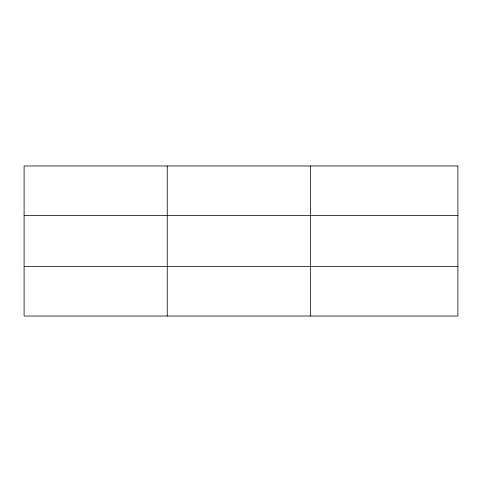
<?xml version="1.0" encoding="UTF-8"?>
<svg xmlns="http://www.w3.org/2000/svg" width="482" height="482" viewBox="0 0 482 482"><rect width="100%" height="100%" fill="white"/><g stroke="black" fill="none" stroke-linecap="round" stroke-linejoin="round"><path stroke-width="0.72" d="M167.254 316.029L167.254 165.971M310.408 316.029L310.408 165.971M24.1 215.49L457.9 215.49M24.1 266.51L457.9 266.51M457.9 165.971L457.9 316.029L24.1 316.029L24.1 165.971L457.9 165.971"/></g></svg>
